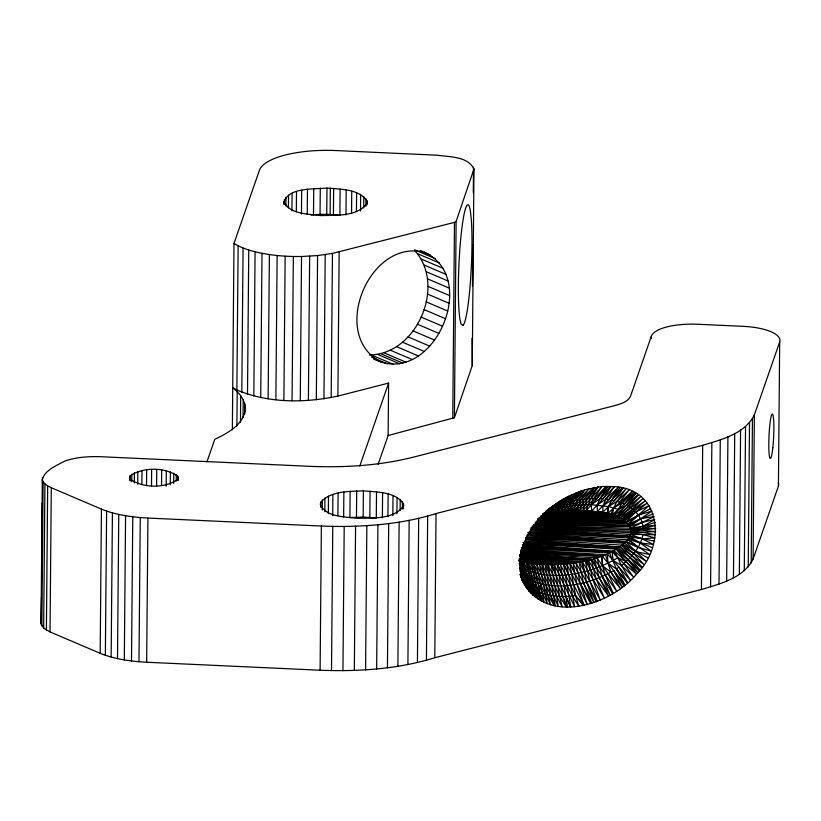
<?xml version="1.0" encoding="UTF-8"?>
<svg xmlns="http://www.w3.org/2000/svg" width="821" height="821" viewBox="0 0 821 821"><rect width="100%" height="100%" fill="white"/><g stroke="black" fill="none" stroke-linecap="round" stroke-linejoin="round"><path stroke-width="1.23" d="M41.05 623.898L42.312 479.71C44.508 470.146 57.09 465.291 65.239 460.899C76.681 457.071 88.904 456.322 100.88 456.722L309.948 466.338C344.215 467.724 378.85 465.681 412.224 457.441L614.95 405.574C620.594 403.819 627.521 402.136 630.446 396.43L651.422 336.056A41.697 13.844 0.5 0 1 697.604 324.244L743.036 326.337A41.697 13.844 0.5 0 1 779.683 341.957L778.421 486.145L753.103 559.019C743.61 578.148 720.191 583.741 701.432 589.509L434.781 657.724C397.816 669.248 358.603 671.67 320.108 670.223L146.661 662.249C130.888 661.367 114.919 659.284 100.183 653.3L50.04 631.924L43.657 628.127L41.05 623.898L41.461 597.493M41.645 577.081L42.282 503.078M42.466 482.656L42.507 477.555M41.861 626.043L43.123 481.855L42.312 479.71M43.657 628.127L44.919 483.938L43.123 481.855M46.407 630.107L47.669 485.919L44.919 483.938M50.04 631.924L51.292 487.736L47.669 485.919M100.183 653.3L101.435 509.112L51.292 487.736M105.355 655.281L106.617 511.093L101.435 509.112M111.153 657.057L112.415 512.868L106.617 511.093M117.506 658.606L118.758 514.418L112.415 512.868M124.31 659.91L125.572 515.732L118.758 514.418M129.605 479.957L130.211 475.739C143.48 466.903 164.754 466.995 177.777 476.262L178.239 480.501M130.159 480.839L130.211 475.739M131.76 481.804L131.822 474.148M131.504 660.967L132.766 516.778L125.572 515.732M134.326 482.922L134.408 472.711M137.743 484.257L137.846 471.49M138.985 661.747L140.247 517.558L132.766 516.778M141.869 484.585L141.992 470.546M146.528 485.221L146.661 469.91M146.661 662.249L147.924 518.061L140.247 517.558M151.495 486.206L151.639 469.612M156.575 486.258L156.729 469.674M161.552 485.385L161.686 470.074M166.181 486.124L166.314 470.813M170.286 484.616L170.399 471.849M173.672 483.353L173.754 473.142M176.207 481.014L176.258 474.641M177.746 480.09L177.777 476.262M232.364 429.814L233.995 243.427L259.415 170.265A69.487 23.08 0.5 0 1 336.394 150.571L437.049 155.21C449.323 156.955 467.765 156.195 473.974 169.023L472.26 365.643L454.403 417.715L388.138 435.53L378.122 464.368M388.138 435.53L388.6 383.099L337.893 396.071C304.745 403.142 268.508 403.316 236.869 389.996L238.131 245.807L233.995 243.427M236.889 426.099L237.187 391.576L232.733 387.615L236.869 389.996M240.461 422.487L240.697 395.64L237.187 391.576M241.815 392.212L243.078 248.024L238.131 245.807M243.067 417.673L243.221 399.765L240.697 395.64M244.689 414.174L244.771 403.953L243.221 399.765M245.305 410.705L244.771 403.953M247.501 394.224L248.753 250.036L243.078 248.024M253.833 395.999L255.095 251.811L248.753 250.036M260.739 397.528L262.002 253.34L255.095 251.811M268.128 398.77L269.38 254.582L262.002 253.34M275.877 399.724L277.139 255.536L269.38 254.582M283.861 204.152C285.636 186.87 314.556 189.405 326.984 188.06C340.53 189.333 358.561 188.727 367.1 201.012L367.141 203.239C357.145 217.031 336.076 214.979 320.806 215.615C308.532 213.829 289.905 214.65 283.881 201.658M284.333 204.429L284.374 199.431M283.892 400.371L285.154 256.183L277.139 255.536M285.862 206.02L285.944 197.276M288.428 207.734L288.53 195.244M291.927 210.864L292.081 193.387M292.06 400.699L293.323 256.511L285.154 256.183M296.33 211.715L296.504 191.734M301.461 214.076L301.676 190.359M300.26 400.699L301.523 256.511L317.583 255.567L332.443 253.391L454.475 222.378L456.117 221.403L473.974 169.023M307.249 214.24L307.465 189.282M308.388 400.381L309.65 256.203M310.985 215.04L313.489 214.743L313.725 188.522M316.321 399.755L317.583 255.567M313.489 214.743L320.057 214.332L320.282 188.112M320.744 507.214L320.785 502.216C331.089 490.63 349.12 491.584 363.395 490.845C376.839 492.21 395.024 491.44 403.511 503.796L403.552 506.023C393.546 519.816 372.488 517.753 357.207 518.39C344.943 516.614 326.306 517.425 320.282 504.433L320.785 502.216M320.108 670.223L321.37 526.035L147.924 518.061M322.263 510.046L322.345 500.061M323.956 398.811L325.208 254.623M340.11 189.025L339.884 215.246L326.758 214.281L326.984 188.06M324.818 511.76L324.942 498.029M330.104 214.384L330.34 188.173M328.338 513.638L328.492 496.161M331.181 397.58L332.443 253.391M333.429 214.589L333.654 188.368M332.721 515.742L332.905 494.519M331.51 670.593L332.772 526.405L321.37 526.035M337.893 396.071L339.155 251.883M337.883 515.609L338.078 493.134M345.969 214.979L346.185 190.02M343.65 517.025L343.866 492.056M342.942 670.644L344.204 526.456C375.156 525.994 406.405 522.915 436.043 513.536L702.684 445.321C721.454 439.553 744.873 433.96 754.366 414.841L779.683 341.957M351.552 212.536L351.737 191.314M350.126 491.297L349.9 517.517L363.169 517.056L376.285 518.02L376.521 491.81M356.437 211.613L356.601 192.884M354.333 670.388L355.585 526.199M356.468 517.107L356.694 490.896M360.522 210.915L360.665 194.69M363.724 207.918L363.826 196.681M363.169 517.056L363.395 490.845M365.92 206.297L365.981 198.805M367.069 204.757L367.1 201.012M365.591 669.823L366.854 525.635M369.83 517.363L370.055 491.153M376.654 668.951L377.917 524.763M382.381 517.764L382.596 492.795M387.943 516.563L388.138 494.088M387.44 667.771L388.702 523.582M392.838 515.639L393.013 495.668M396.933 513.7L397.077 497.464M397.877 666.303L399.139 522.115M400.135 510.693L400.227 499.466M402.331 509.082L402.393 501.59M403.47 508.784L403.511 503.796M407.904 664.548L409.156 520.36M417.427 662.526L418.689 518.338M426.417 660.248L427.669 516.06M434.781 657.724L436.043 513.536M452.761 418.679L454.475 222.378M454.403 417.715L456.117 221.403M472.034 338.303L472.26 365.643M472.486 285.954L472.845 245.099M473.307 192.75L473.522 167.217M651.402 338.611L651.422 336.056M701.432 589.509L702.684 445.321M710.586 586.933L711.848 442.755M719.022 584.111L720.284 439.923M726.657 581.042L727.919 436.854M733.451 577.758L734.713 433.57M739.341 574.279L740.604 430.101M744.288 570.646L745.54 426.458M748.249 566.87L749.501 422.682M751.194 562.99L752.447 418.802M753.103 559.019L754.366 414.841M533.486 563.986C565.536 565.741 603.815 563.904 627.808 539.766C639.231 524.085 615.34 513.176 602.655 512.437L603.035 505.623L605.877 499.168L614.344 486.607C662.28 489.265 665.841 546.17 636.532 574.064C610.403 606.093 543.594 626.402 521.704 579.133M369.399 354.949C416.986 354.693 446.665 285.144 414.492 250.292M373.637 358.91C432.944 389.339 483.046 274.912 421.614 251.041M245.325 408.15C244.33 424.365 227.715 433.108 214.763 439.348L206.954 461.823M552.4 512.93L612.374 514.757L613.626 507.83L616.951 501.385L625.92 488.906L602.655 512.437L564.273 511.083M532.326 526.846L630.99 531.351L643.264 532.418L655.363 534.758L643.007 534.522C640.585 547.33 631.534 557.726 621.405 565.392L613.164 560.589L607.386 553.97L608.012 563.288L610.947 572.145L620.44 588.667L608.115 573.663L596.939 557.87L520.483 553.426M178.26 477.945L177.685 479.618C164.405 488.454 143.131 488.362 130.108 479.095L129.626 477.412M359.793 466.01L388.6 383.099M569.446 511.062L602.655 512.437L591.592 511.114L572.401 510.262L591.592 511.114L614.344 486.607L601.967 486.494L584.921 489.716L577.697 500.174L573.417 511.073L594.927 487.397L587.384 498.901L582.694 510.826L562.754 512.047L540.813 516.481M551.373 507.306L559.84 501.395L555.448 506.649L551.548 513.884L572.124 494.591L564.807 503.314L560.846 512.325L581.596 490.804L574.454 500.8L570.287 511.288L580.94 499.64L589.16 488.567L567.167 511.575L563.339 511.421L567.167 511.575L571.221 501.539L578.292 492.005L557.716 512.776L561.646 504.34L568.532 496.377L560.404 502.36L545.534 515.229C553.826 501.364 570.379 495.012 584.921 489.716L563.986 511.914L568.009 502.38L576.321 492.754L554.606 513.31L560.404 502.36L563.853 498.932L542.619 515.988L546.55 510.754L556.197 503.848L542.712 514.521M542.681 513.813C558.054 507.604 574.69 504.422 591.274 504.71L593.727 498.573L601.967 486.494L579.626 510.816L573.263 510.529L579.626 510.816L584.172 499.219L593.47 487.633L580.94 499.64L576.537 510.919L598.232 486.884L590.566 498.686L585.958 510.836L582.694 510.826L606.134 486.289L596.836 498.573L585.958 510.836L591.592 511.114L591.274 504.71L599.905 498.665L611.101 486.391L602.922 498.87L599.905 498.665L597.278 504.997L597.278 511.647L573.079 510.611M548.418 514.141L618.511 517.076L638.44 494.93L614.56 515.475L621.949 503.088L632.242 491.348L607.745 513.484L608.505 506.567L611.573 500.081L620.204 487.5L597.278 511.647M566.028 506.916L562.754 512.047L558.927 511.904M559.717 508.302L556.751 512.909L552.913 512.745M572.411 505.859L568.85 511.391L563.74 511.124M568.532 496.377L553.528 509.995L550.809 514.018L548.254 513.884M578.795 505.131L574.823 510.98L572.268 510.857M542.455 515.896L620.307 517.928L640.678 496.572L616.602 516.245L636.152 493.472L618.346 509.42L614.057 515.28L552.666 513.258M547.504 511.965L545.041 515.342L542.496 515.178M616.951 501.385L619.496 502.185L629.06 489.983L616.951 501.385L608.505 506.567L591.274 504.71M619.496 502.185L624.288 504.094L633.75 492.138L621.949 503.088L613.626 507.83L610.824 514.274L557.326 511.924M610.26 486.33L599.905 498.665L607.951 486.309L596.836 498.573C579.4 498.357 562.036 502.832 546.55 510.754M622.102 487.869L611.573 500.081L603.035 505.623M587.384 498.901L597.75 486.935M571.221 501.539L580.55 491.143M547.617 509.79L553.282 505.993C529.822 523.223 509.882 557.274 525.348 585.732L521.992 579.369M537.95 519.878L626.146 521.869L635.7 511.955L647.194 503.15L634.13 510.436L621.969 518.862L643.069 498.624L618.511 517.076M624.288 504.094L635.259 492.908M605.877 499.168L618.316 487.13L608.761 499.568L605.877 499.168L597.278 504.997M553.528 509.995L548.52 514.541C551.455 505.059 561.256 502.637 567.968 496.654M557.346 512.612L612.374 514.757L618.346 509.42L626.505 505.192L638.081 494.663M653.106 513.782L628.27 524.096L648.97 505.633L635.7 511.955L623.498 519.837L645.234 500.82L620.307 517.928L545.011 515.167M530.992 527.462L630.887 532.767L655.64 531.618L643.366 530.345C643.531 520.319 637.045 511.288 628.609 506.372L617.32 516.522L548.479 513.833M650.673 508.486L638.43 515.178L627.993 523.726L536.965 520.791M635.7 511.955L624.791 520.73L540.269 517.322M634.13 510.436L622.677 519.262L541.08 516.583M533.65 524.486L629.789 526.425L651.946 510.99L638.43 515.178L626.146 521.869L538.207 518.81M548.5 509.133L552.4 506.649M523.942 543.256L618.223 548.233L628.137 559.696L637.763 572.606L626.013 561.646L617.926 557.675C589.211 574.782 550.901 582.284 519.683 567.619L522.248 575.408L529.247 591.274L520.535 573.982L526.056 578.046L538.135 599.104L534.861 590.094L521.448 560.774L518.893 560.651M545.975 511.237L548.962 509.441M638.43 515.178L626.556 522.218L538.166 520.052M532.275 526.076L630.887 529.771L643.079 526.282L654.758 519.508L642.145 522.382L629.789 526.425L535.497 523.275M624.011 585.958L613.698 570.554C588.421 585.147 555.53 591.951 528.149 579.226L523.316 561.348L519.252 560.055L524.085 576.773L530.818 593.06L520.052 570.954M543.574 513.443L545.698 512.335M533.383 525.358L630.538 528.221L654.039 516.625L640.585 518.667L629.122 525.235L536.883 521.551M540.249 516.296L542.609 515.342M630.538 528.221L643.079 526.282L655.281 522.443M537.776 518.749L540.064 518.041M630.887 529.771L643.305 528.293L655.599 525.43L643.079 526.282M519.252 560.055L532.613 588.811C545.421 596.426 561.051 597.555 575.542 595.564L583.916 605.282L576.968 584.244L572.955 563.196L593.922 602.501L586.656 582.038L582.243 561.615L604.451 598.211L596.138 578.959L585.27 560.959L589.847 581.104L597.226 601.311L575.973 562.775L519.785 559.953M320.057 214.332L326.758 214.281M293.323 256.511L301.523 256.511M332.772 526.405L344.204 526.456M532.1 528.344L630.538 534.43L643.007 534.522L654.901 537.929L642.001 538.771L629.676 536.636L530.417 529.319M521.448 560.774L518.893 560.692L521.448 560.774L526.056 578.046L533.034 595.225L519.683 567.619M563.781 511.627L607.13 513.33L608.505 506.567L618.346 509.42M526.477 562.447L563.524 564.253L570.769 606.965L551.137 564.725L558.27 606.339L539.346 564.14L547.299 603.64L528.57 562.559L534.861 590.094L541.008 600.808L537.232 591.264L531.269 563.083L528.724 562.98L531.269 563.083L544.98 594.065L550.727 604.749L547.751 594.763L542.404 564.407L533.496 563.996M528.929 563.534L531.485 563.647M534.03 563.76L546.878 564.653L549.926 575.152L555.304 605.816L536.585 563.873L523.316 561.348M572.381 510.231L591.592 511.114M572.032 511.031L602.655 512.437M563.35 511.391L567.167 511.575M557.51 512.222L612.374 514.757M546.181 514.51L620.307 517.928M539.028 517.866L626.146 521.869M535.292 522.074L629.789 526.425M528.806 532.008L629.676 536.636L640.37 543.061L651.022 551.024L638.153 547.33L625.992 541.922L527.595 534.543M526.045 537.324L625.992 541.922L645.953 561.164L621.723 545.76L632.006 555.694L642.022 567.147L618.223 548.233M522.915 542.578L620.019 547.053L643.89 564.458L633.75 553.631L623.283 544.497L647.82 557.828M521.468 547.628L612.066 551.774L623.765 563.545L636.532 574.064L616.294 549.454L639.959 569.907L630.138 557.716L620.019 547.053L525.635 539.931M520.637 552.266L602.316 556.022L625.068 585.075L616.366 568.902L609.593 553.005L521.509 548.315M519.467 556.228L591.192 559.522L613.277 593.409L605.21 575.111L602.511 565.772L601.444 556.351L520.853 552.482M519.375 559.46L579.174 562.2L600.264 600.1L593.008 580.078L588.257 560.261L610.157 595.215L602.245 576.475L596.939 557.87M525.963 562.087L566.675 563.945L587.251 604.513L580.211 583.608L575.973 562.775M528.724 562.97L531.269 563.083M528.734 563.524L531.29 563.637M533.845 563.75L554.298 564.694L574.618 606.729L566.675 563.945L519.529 561.071M528.714 563.422L554.298 564.694L559.583 596.344L562.211 606.791L556.525 596.128L542.404 564.407M527.821 532.583L629.019 537.929L652.305 547.669M525.45 537.95L624.719 543.235L635.351 551.558L649.524 554.432L627.808 539.766L528.529 533.517M520.463 557.059L586.871 560.61L590.71 569.979M522.115 561.543L566.675 563.945M529.145 563.124L557.274 564.622L572.288 595.974L578.846 606.216L575.542 595.564L569.825 563.627L518.656 560.671M519.046 558.885L579.174 562.2L583.444 582.869L591.777 603.23L580.211 583.608M528.796 563.298L554.298 564.694M519.549 555.417L591.192 559.522L596.138 578.959L608.597 596.097L599.217 577.758L594.076 558.701L616.663 591.274L608.115 573.663M523.89 543.728L616.848 549.136L639.19 570.903M520.576 551.209L602.316 556.022L602.511 565.772L610.947 572.145L622.236 587.302L613.698 570.554M530.325 530.684L629.676 536.636M526.6 535.918L625.992 541.922M524.342 541.265L620.019 547.053M522.495 546.427L612.066 551.774L613.164 560.589L630.466 580.355L621.405 565.392L614.241 550.624L626.013 561.646M520.298 557.952L581.504 561.78L584.521 571.662M525.604 538.945L622.503 545.175L633.75 553.631M521.438 549.331L605.611 554.75L608.012 563.288L616.366 568.902L627.819 582.766L618.931 567.178L616.366 568.902L627.398 583.146M520.442 558.321L579.174 562.2M520.596 554.411L592.044 559.296L596.723 568.009M522.803 544.734L613.42 551.096L617.926 557.675M519.57 554.503L591.192 559.522M530.53 529.093L629.923 536.154L654.234 541.131M527.195 534.297L626.413 541.491L638.153 547.33L628.127 539.284L640.37 543.061L653.372 544.374L642.001 538.771L630.538 534.43M520.442 550.049L602.316 556.022M522.761 545.123L612.066 551.774M630.887 532.767L643.007 534.522M425.021 252.488C369.276 237.279 328.646 336.107 381.591 362.307M420.157 250.703L430.389 255.064M414.779 249.882L435.243 258.605M417.91 253.853L439.502 263.059M421.491 259.128L443.094 268.344M424.334 265.142L445.936 274.347M426.386 271.761L447.989 280.967M427.608 278.883L449.21 288.089M427.977 286.355L449.569 295.56M427.474 294.051L449.077 303.257M426.13 301.82L447.722 311.036M423.954 309.527L445.546 318.733M420.988 317.019L442.581 326.235M417.294 324.162L438.886 333.377M412.932 330.822L434.525 340.038M407.996 336.877L429.588 346.082M402.567 342.203L424.159 351.419M396.748 346.719L418.341 355.924M390.642 350.331L412.245 359.536M384.382 352.958L405.974 362.174M381.221 353.902L402.824 363.108M378.071 354.58L399.663 363.785M371.821 355.144L393.413 364.35M371.441 357.073L387.358 363.857M373.955 358.767L376.234 359.742M626.505 505.192L628.609 506.372M630.138 557.716L641.642 567.701M621.405 565.392L633.668 577.184L623.765 563.545M583.136 605.467L575.542 595.564L560.394 564.448L567.568 607.006L548.11 564.674L549.926 575.152L559.583 596.344L566.305 607.017L562.693 596.436L557.274 564.622M519.785 574.413L521.745 577.563M602.245 576.475L612.702 593.768M520.74 576.927L522.628 580.067L520.658 576.763M521.828 579.277L523.675 582.479M522.649 580.806L523.911 583.013L521.54 578.774M521.561 578.436L526.179 587.056L521.181 576.958M569.825 563.627L590.586 603.568M526.979 588.318L520.678 575.86L527.646 589.211L520.535 573.982L528.796 590.761M563.524 564.253L583.916 605.282M586.656 582.038L596.046 601.772M570.287 563.575L575.018 573.622M519.17 563.452L534.923 596.785L526.076 562.026L544.066 602.327L536.585 563.873M549.926 575.152L545.134 564.561L550.604 595.338L554.349 605.652L547.751 594.763L533.804 563.473L541.757 601.177L523.685 561.441L525.892 570.554M564.078 564.212L568.625 574.515M565.854 596.405L570.441 606.986M557.818 564.612L562.272 575.069M519.806 560.261L523.695 569.651M531.803 563.185L535.733 573.407M526.928 562.241L530.612 572.134M552.276 564.735L556.022 575.275M532.613 588.811L535.477 597.236M541.634 564.366L544.046 574.7M778.246 482.532A41.697 13.844 0.5 0 1 778.421 486.145M623.098 488.136L614.303 500.687L611.573 500.081L623.098 488.136M643.305 528.293L630.99 531.351L655.712 528.498L643.305 528.293M462.931 325.321L461.34 324.428A60.456 6.24 -87.4 0 1 460.088 246.177A60.456 6.24 -87.4 0 1 470.32 210.71L471.295 219.351A60.456 6.24 -87.4 0 1 470.248 284.025A60.456 6.24 -87.4 0 1 462.931 325.321M772.828 447.681A22.239 2.34 -87.4 0 0 772.397 414.03A22.239 2.34 -87.4 0 0 768.805 446.993A22.239 2.34 -87.4 0 0 772.828 447.681"/></g></svg>
